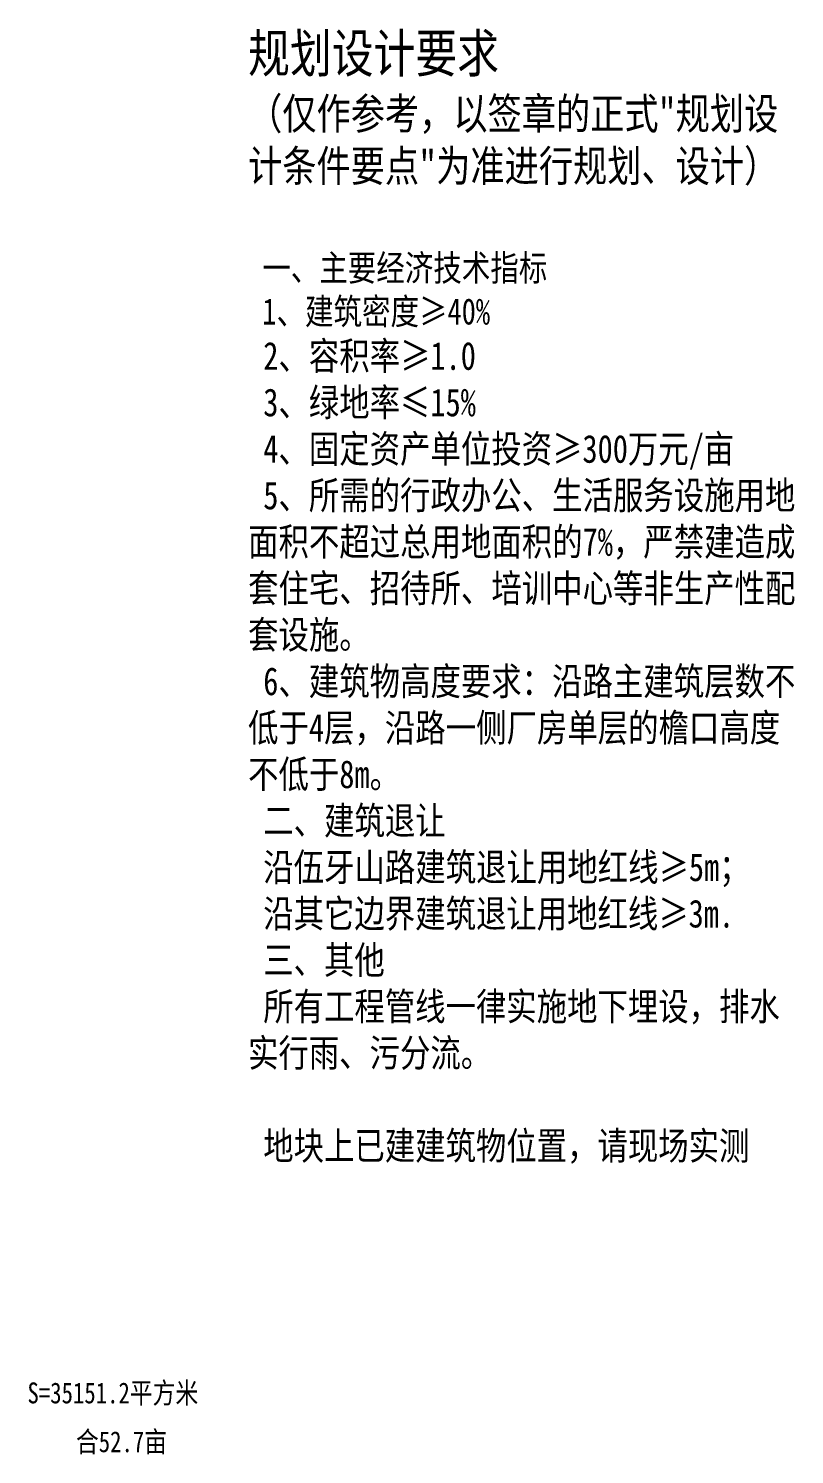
# Model space of a CAD drawing. Header units: millimetres. Extents: x 423080 to 423918, y 54742 to 55570.
# Drawn here: x 423551 to 423918, y 54888 to 55570 of the extents above; entities that cross this region are included whole.
import ezdxf

# ---------------------------------------------------------------- set-up
doc = ezdxf.new("R2010")
doc.units = ezdxf.units.MM
doc.layers.add('建设布局', color=7, linetype='Continuous')
doc.styles.add('仿宋体', font='simfang.ttf', dxfattribs={"width": 0.8})

msp = doc.modelspace()

# ---------------------------------------------------------------- texts
at = {"layer": '建设布局', "color": 1, "linetype": 'Continuous', "style": '仿宋体', "width": 0.8}
for s, p in [('S=35151.2平方米', (423550.657, 54912.166, 28.86)), ('合52.7亩', (423573.843, 54888.821, -3.54))]:
    msp.add_text(s, height=10, dxfattribs=at).set_placement(p)
at = {"layer": '建设布局', "color": 6, "insert": (423656.205, 55566.911, 39.925), "char_height": 10, "width": 266.77405, "attachment_point": 1, "style": '仿宋体'}
msp.add_mtext('{\\H1.833x;规划设计要求\\P\\H0.8182x;（仅作参考，以签章的正式"规划设计条件要点"为准进行规划、设计）\\P\\P\\H0.8331x; 一、主要经济技术指标\\P 1、建筑密度≥40%\\P\\H1.067x; 2、容积率≥1.0\\P 3、绿地率≤15%\\P 4、固定资产单位投资≥300万元/亩\\P 5、所需的行政办公、生活服务设施用地面积不超过总用地面积的7%，严禁建造成套住宅、招待所、培训中心等非生产性配套设施。\\P\\H0.9999x; 6、建筑物高度要求：沿路主建筑层数不低于4层，沿路一侧厂房单层的檐口高度不低于8m。\\P 二、建筑退让\\P 沿伍牙山路建筑退让用地红线≥5m；\\H0.9997x;\\P\\H0.9997x; 沿其它边界建筑\\H0.9999x;退让用地红线≥3m.\\P 三、其他\\P 所有工程管线一律实施地下埋设，排水实行雨、污分流。 \\P \\P 地块上已建建筑物位置，请现场实测}', dxfattribs=at)

doc.saveas('drawing.dxf')
